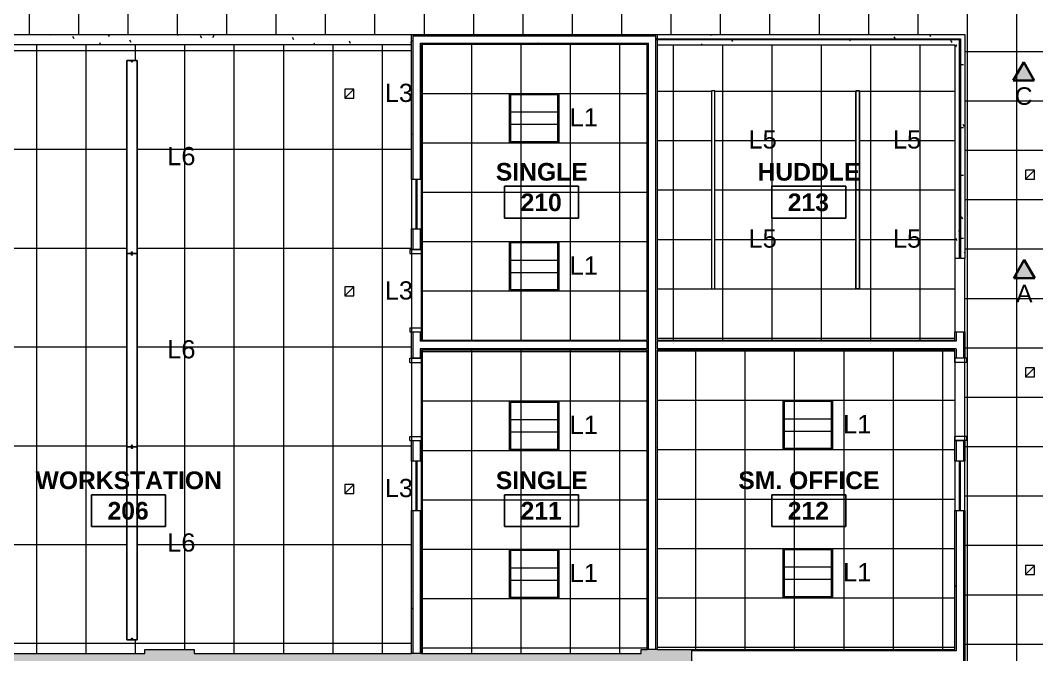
# Model space of a CAD drawing. Header units: inches. Extents: x -24 to 3083, y 122 to 13691.
# Drawn here: x 2046.6 to 2540.6, y 12999.6 to 13307.8 of the extents above; entities that cross this region are included whole.
import ezdxf

# ---------------------------------------------------------------- set-up
doc = ezdxf.new("R2010")
doc.units = ezdxf.units.IN
doc.header["$MEASUREMENT"] = 0
for name, color, linetype, lineweight in [('X2$0$A-ANNO-NOTE', 131, 'Continuous', 9), ('X2$0$A-AREA-IDEN', 2, 'Continuous', 9), ('X2$0$A-CLNG', 13, 'Continuous', 13), ('X2$0$A-CLNG-PATT', 13, 'Continuous', 13), ('X2$0$A-DETL-GENF', 92, 'Continuous', 9), ('X2$0$A-DOOR', 31, 'Continuous', 13), ('X2$0$A-DOOR-FRAM', 31, 'Continuous', 20), ('X2$0$A-GLAZ', 151, 'Continuous', 13), ('X2$0$A-WALL', 113, 'Continuous', 13), ('X2$0$A-WALL-PATT', 111, 'Continuous', 13), ('X2$0$E-LITE-EQPM', 33, 'Continuous', 9), ('X2$0$E-LITE-EQPM-IDEN', 33, 'Continuous', 9), ('X2$0$I-WALL', 2, 'Continuous', 9)]:
    doc.layers.add(name, color=color, linetype=linetype, lineweight=lineweight)
doc.styles.add('X2$0$Arial_3', font='arial.ttf', dxfattribs={"height": 8.851796})
doc.styles.add('X2$0$Swis721 Lt BT', font='swissl.ttf', dxfattribs={"height": 8.514638})
doc.styles.add('X2$0$Swis721 Lt BT_B', font='', dxfattribs={"height": 8.583975})
doc.styles.get('X2$0$Swis721 Lt BT_B').set_extended_font_data('Swis721 Lt BT', bold=True)
pattern_1 = [(0, (0, 0), (30.72, 7.68), [1.267, -21.773, 1.267, -21.773, -122.88]), (0, (0, 0), (30.72, 7.68), [-46.08, 1.267, -44.813, 1.267, -21.773, -53.76]), (0, (0, 0), (30.72, 7.68), [-115.2, 1.267, -14.093, 1.267, -37.133]), (120, (11.52, 3.84), (-22.0110751, 22.7643004), [1.267, -21.773, 1.267, -21.773, -122.88]), (120, (11.52, 3.84), (-22.0110751, 22.7643004), [-46.08, 1.267, -44.813, 1.267, -21.773, -53.76]), (120, (11.52, 3.84), (-22.0110751, 22.7643004), [-115.2, 1.267, -14.093, 1.267, -37.133]), (240, (15.36, 19.2), (-8.7089249, -30.4443004), [1.267, -21.773, 1.267, -21.773, -122.88]), (240, (15.36, 19.2), (-8.7089249, -30.4443004), [-46.08, 1.267, -44.813, 1.267, -21.773, -53.76]), (240, (15.36, 19.2), (-8.7089249, -30.4443004), [-115.2, 1.267, -14.093, 1.267, -37.133])]

# ---------------------------------------------------------------- blocks, each defined once
blk = doc.blocks.new('X2$0$Single Flush - OTJ_SOLIDFLUSH_ALUM-4900816-FIRST FLOOR')
at = {"layer": 'X2$0$A-DOOR-FRAM'}
for p, q in [((-20, -3.3125), (-20, 2.4375)), ((-20, 2.4375), (-18, 2.4375)), ((-18, -3.3125), (-18, 2.4375)), ((18.000004, -3.3125), (18.000004, 2.4375)), ((18.000004, 2.4375), (20.000004, 2.4375)), ((20.000004, -3.3125), (20.000004, 2.4375)), ((-20, -3.3125), (-18, -3.3125)), ((18.000004, -3.3125), (20.000004, -3.3125))]:
    blk.add_line(p, q, dxfattribs=at)
blk = doc.blocks.new('X2$0$Single Flush - OTJ_SOLIDFLUSH_ALUM-4900275-FIRST FLOOR')
at = {"layer": 'X2$0$A-DOOR-FRAM'}
for p, q in [((-20, 3.3125), (-20, -2.4375)), ((-20, 3.3125), (-18, 3.3125)), ((-18, 3.3125), (-18, -2.4375)), ((18.000004, 3.3125), (18.000004, -2.4375)), ((18.000004, 3.3125), (20.000004, 3.3125)), ((20.000004, 3.3125), (20.000004, -2.4375)), ((-20, -2.4375), (-18, -2.4375)), ((18.000004, -2.4375), (20.000004, -2.4375))]:
    blk.add_line(p, q, dxfattribs=at)
blk = doc.blocks.new('X2$0$Frameless opening with glazing - 24_ x 96_-4900874-FIRST FLOOR')
at = {"layer": 'X2$0$A-GLAZ', "lineweight": 30}
blk.add_line((-13.5, 0.0625), (10.5, 0.0625), dxfattribs=at)
blk = doc.blocks.new('X2$0$Lighting-Recessed-Axis-Sculpt - SCR-B4-300-80-35-F-4-4930933-FIRST FLOOR')
at = {"layer": 'X2$0$A-DETL-GENF'}
for p, q in [((-24.085, -0.875), (-24.085, 0.875)), ((-24.085, 0.875), (24.085, 0.875)), ((24.085, 0.875), (-24.085, 0.875)), ((-24.085, 0.875), (-24.085, -0.875)), ((24.085, 0.875), (24.085, -0.875)), ((24.085, -0.875), (24.085, 0.875)), ((24.085, -0.875), (-24.085, -0.875)), ((-24.085, -0.875), (24.085, -0.875))]:
    blk.add_line(p, q, dxfattribs=at)
blk = doc.blocks.new('X2$0$L-Ceiling Light - Linear Box - 2_x2_-4960925-FIRST FLOOR')
at = {"layer": 'X2$0$E-LITE-EQPM'}
for p, q in [((-12, -12), (-12, 12)), ((-12, 12), (12, 12)), ((-12, -12), (-12, 12)), ((-12, 12), (12, 12)), ((-11.5, -11.5), (-11.5, 11.5)), ((-11.5, 11.5), (11.5, 11.5)), ((11.5, 11.5), (-11.5, 11.5)), ((-11.5, 11.5), (-11.5, -11.5)), ((11.5, 11.5), (11.5, -11.5)), ((11.5, -11.5), (11.5, 11.5)), ((12, 12), (12, -12)), ((12, 12), (12, -12)), ((-12, 3), (12, 3)), ((-12, -3), (12, -3)), ((12, -12), (-12, -12)), ((12, -12), (-12, -12)), ((11.5, -11.5), (-11.5, -11.5)), ((-11.5, -11.5), (11.5, -11.5))]:
    blk.add_line(p, q, dxfattribs=at)
blk = doc.blocks.new('X2$0$Lighting-Pendant-Axis-Beam6-Flush-Direct-Acrylic - Lighting-Pendant-Axis-Beam6-Flush-Direct-Acrylic  8_ LENGTH-5206772-FIRST FLOOR')
at = {"layer": 'X2$0$A-DETL-GENF'}
for p, q in [((46.9375, 2.515625), (-46.9375, 2.515625)), ((-46.9375, 2.515625), (-46.9375, -2.515625)), ((-46.9375, 2.515625), (46.9375, 2.515625)), ((-46.9375, -2.515625), (-46.9375, 2.515625)), ((46.9375, -2.515625), (46.9375, 2.515625)), ((46.9375, 2.515625), (46.9375, -2.515625)), ((-46.9375, -2.515625), (46.9375, -2.515625)), ((46.9375, -2.515625), (-46.9375, -2.515625))]:
    blk.add_line(p, q, dxfattribs=at)
for centre in [(-46.3125, 0), (46.3125, 0)]:
    blk.add_circle(centre, 0.25, dxfattribs=at)
blk = doc.blocks.new('X2$0$L-Recessed Square Downlight - 4_-4552743-FIRST FLOOR')
at = {"layer": 'X2$0$E-LITE-EQPM'}
for p, q in [((-2.1875, -2.1875), (-2.1875, 2.1875)), ((-2.1875, 2.1875), (2.1875, 2.1875)), ((-2.1875, 2.1875), (2.1875, -2.1875)), ((2.1875, 2.1875), (2.1875, -2.1875)), ((2.1875, -2.1875), (-2.1875, -2.1875))]:
    blk.add_line(p, q, dxfattribs=at)
blk = doc.blocks.new('X2$0$L-Recessed Square Downlight - 4_  black trim-5264487-FIRST FLOOR')
at = {"layer": 'X2$0$E-LITE-EQPM'}
for p, q in [((-2.1875, -2.1875), (-2.1875, 2.1875)), ((-2.1875, 2.1875), (2.1875, 2.1875)), ((-2.1875, 2.1875), (2.1875, -2.1875)), ((2.1875, 2.1875), (2.1875, -2.1875)), ((2.1875, -2.1875), (-2.1875, -2.1875))]:
    blk.add_line(p, q, dxfattribs=at)
blk = doc.blocks.new('X2$0$Room Tag - Room Name and Number-3379422-FIRST FLOOR')
at = {"layer": 'X2$0$A-AREA-IDEN'}
for p, q in [((-0.1881, -0.1636), (-0.1881, -0.0018)), ((-0.1881, -0.0018), (0.1869, -0.0018)), ((0.1869, -0.0018), (-0.1881, -0.0018)), ((-0.1881, -0.0018), (-0.1881, -0.1636)), ((0.1869, -0.0018), (0.1869, -0.1636)), ((0.1869, -0.1636), (0.1869, -0.0018)), ((0.1869, -0.1636), (-0.1881, -0.1636)), ((-0.1881, -0.1636), (0.1869, -0.1636))]:
    blk.add_line(p, q, dxfattribs=at)
blk = doc.blocks.new('X2')
at = {"layer": 'X2$0$A-ANNO-NOTE'}
for points in [[(27470.75, 13278.54), (27475.9, 13287.48), (27481.07, 13278.56)], [(27471.06, 13182.59), (27476.21, 13191.53), (27481.37, 13182.6)]]:
    blk.add_hatch(color=256, dxfattribs=at).paths.add_polyline_path(points, flags=0)
at = {"layer": 'X2$0$A-CLNG-PATT'}
h = blk.add_hatch(dxfattribs=at)
h.set_pattern_fill('FP2_76', color=256, style=0, pattern_type=2)
h.set_pattern_definition([(90, (27154.966, 12956.726), (24, -1e-15), []), (0, (27154.966, 12956.726), (0, -24), [])])
h.paths.add_polyline_path([(27306.16, 12548.67), (27384.86, 12548.67), (27384.86, 12580.98), (27510.37, 12580.98), (27510.37, 13324.8), (27510.24, 13324.8), (27510.24, 13356.11), (26778.81, 13356.11), (26778.81, 13300.99), (27447.32, 13300.99), (27447.32, 12641.36), (26764.63, 12641.36), (26773.57, 12580.98), (27300.86, 12580.98), (27300.86, 12548.67)], flags=0)
h = blk.add_hatch(dxfattribs=at)
h.set_pattern_fill('FP2_1', color=256, style=0, pattern_type=2)
h.set_pattern_definition(pattern_1)
h.paths.add_polyline_path([(26898.81, 13296.11), (27178.34, 13296.11), (27178.34, 13300.99), (26898.81, 13300.99), (26898.81, 13300.36)], flags=0)
h = blk.add_hatch(dxfattribs=at)
h.set_pattern_fill('FP2_1', color=256, style=0, pattern_type=2)
h.set_pattern_definition(pattern_1)
h.paths.add_polyline_path([(27447.31, 13192.05), (27447.32, 13192.05), (27447.32, 13300.99), (27297.71, 13300.99), (27297.71, 13298.8), (27445.13, 13298.8), (27445.13, 13192.05)], flags=0)
h.paths.add_polyline_path([(27442.44, 13192.05), (27444.63, 13192.05), (27444.63, 13298.3), (27297.71, 13298.3), (27297.71, 13295.86), (27442.44, 13295.86), (27442.44, 13192.48)], flags=0)
h = blk.add_hatch(dxfattribs=at)
h.set_pattern_fill('FP2_47', color=256, style=0, pattern_type=2)
h.set_pattern_definition([(270, (27014.572, 13149.127), (-24, -1e-15), []), (180, (27014.57, 13149.127), (6e-15, 48), [])])
h.paths.add_polyline_path([(26900.43, 13000.11), (27048.68, 13000.11), (27048.68, 13002.11), (27072.72, 13002.11), (27072.72, 13000.11), (27178.34, 13000.14), (27178.34, 13296.11), (26898.81, 13296.11), (26898.81, 13002.11), (26900.43, 13002.11), (26900.43, 13000.13)], flags=0)
h.paths.add_polyline_path([(27039.9, 13006.77), (27039.9, 13288.39), (27044.94, 13288.39), (27044.94, 13006.77)], flags=0)
h = blk.add_hatch(dxfattribs=at)
h.set_pattern_fill('FP2_22', color=256, style=0, pattern_type=2)
h.set_pattern_definition([(90, (27250.025, 13224.297), (24, -1e-15), []), (0, (27250.025, 13224.297), (0, -24), [])])
h.paths.add_polyline_path([(27206.38, 13152.48), (27292.84, 13152.48), (27292.84, 13296.11), (27183.21, 13296.11), (27183.21, 13152.48)], flags=0)
h = blk.add_hatch(dxfattribs=at)
h.set_pattern_fill('FP2_25', color=256, style=0, pattern_type=2)
h.set_pattern_definition([(0, (27372.04, 13225.39), (0, -24), []), (270, (27372.04, 13225.39), (-24, -1e-15), [])])
h.paths.add_polyline_path([(27324.09, 13152.48), (27442.44, 13152.48), (27442.44, 13295.86), (27297.71, 13295.86), (27297.73, 13152.48)], flags=0)
h.paths.add_polyline_path([(27394.29, 13177.3), (27394.29, 13273.64), (27396.04, 13273.64), (27396.04, 13177.3)], flags=0)
h.paths.add_polyline_path([(27324.09, 13177.3), (27324.09, 13273.64), (27325.84, 13273.64), (27325.84, 13177.3)], flags=0)
h = blk.add_hatch(dxfattribs=at)
h.set_pattern_fill('FP2_23', color=256, style=0, pattern_type=2)
h.set_pattern_definition([(270, (27250.025, 13074.873), (-24, -1e-15), []), (180, (27250.025, 13074.873), (3e-15, 24), [])])
h.paths.add_polyline_path([(27289.95, 13000.11), (27289.99, 13000.11), (27289.99, 13002.11), (27292.84, 13002.11), (27292.84, 13147.61), (27183.21, 13147.61), (27183.21, 13000.11), (27276.22, 13000.11)], flags=0)
h = blk.add_hatch(dxfattribs=at)
h.set_pattern_fill('FP2_24', color=256, style=0, pattern_type=2)
h.set_pattern_definition([(0, (27358.947, 13075.216), (0, -24), []), (270, (27358.947, 13075.216), (-24, -1e-15), [])])
h.paths.add_polyline_path([(27380.2, 13002.11), (27442.44, 13002.11), (27442.44, 13147.61), (27297.71, 13147.61), (27297.71, 13002.11), (27314.47, 13002.11)], flags=0)
at = {"layer": 'X2$0$A-WALL-PATT', "lineweight": 9}
h = blk.add_hatch(dxfattribs=at)
h.set_pattern_fill('FP2_1', color=256, style=0, pattern_type=2)
h.set_pattern_definition(pattern_1)
h.paths.add_polyline_path([(27206.38, 13300.36), (27297.71, 13300.38), (27297.71, 13300.99), (27178.34, 13300.99), (27178.34, 13300.36), (27183.21, 13300.36)], flags=0)
h = blk.add_hatch(dxfattribs=at)
h.set_pattern_fill('FP2_1', color=256, style=0, pattern_type=2)
h.set_pattern_definition(pattern_1)
h.paths.add_polyline_path([(27178.34, 13000.11), (27178.96, 13000.13), (27178.96, 13069.61), (27178.34, 13069.61), (27178.34, 13000.14)], flags=0)
h.paths.add_polyline_path([(27178.96, 13093.61), (27178.96, 13103.61), (27178.34, 13103.61), (27178.34, 13093.61)], flags=0)
h.paths.add_polyline_path([(27178.34, 13143.61), (27178.96, 13143.61), (27178.96, 13156.48), (27178.34, 13156.48), (27178.34, 13147.61)], flags=0)
h.paths.add_polyline_path([(27178.34, 13196.48), (27178.96, 13196.48), (27178.96, 13206.48), (27178.34, 13206.48)], flags=0)
h.paths.add_polyline_path([(27178.34, 13230.48), (27178.96, 13230.48), (27178.96, 13300.36), (27178.34, 13300.36), (27178.34, 13266.38)], flags=0)
h = blk.add_hatch(dxfattribs=at)
h.set_pattern_fill('FP2_1', color=256, style=0, pattern_type=2)
h.set_pattern_definition(pattern_1)
h.paths.add_polyline_path([(27297.09, 13002.11), (27297.71, 13002.11), (27297.71, 13298.3), (27297.09, 13298.3), (27297.09, 13030.43)], flags=0)
h.paths.add_polyline_path([(27297.71, 13298.8), (27297.71, 13300.36), (27297.09, 13300.36), (27297.09, 13298.8)], flags=0)
h = blk.add_hatch(dxfattribs=at)
h.set_pattern_fill('FP2_1', color=256, style=0, pattern_type=2)
h.set_pattern_definition(pattern_1)
h.paths.add_polyline_path([(27293.46, 13296.11), (27293.46, 13296.74), (27182.59, 13296.74), (27182.59, 13296.11), (27293.29, 13296.11)], flags=0)
h = blk.add_hatch(dxfattribs=at)
h.set_pattern_fill('FP2_1', color=256, style=0, pattern_type=2)
h.set_pattern_definition(pattern_1)
h.paths.add_polyline_path([(27182.59, 13000.11), (27183.21, 13000.11), (27183.21, 13069.61), (27182.59, 13069.61), (27182.59, 13000.14)], flags=0)
h.paths.add_polyline_path([(27182.59, 13093.61), (27183.21, 13093.61), (27183.21, 13103.61), (27182.59, 13103.61)], flags=0)
h.paths.add_polyline_path([(27182.59, 13143.61), (27183.21, 13143.61), (27183.21, 13148.23), (27182.59, 13148.23), (27182.59, 13147.61)], flags=0)
h.paths.add_polyline_path([(27182.59, 13151.86), (27183.21, 13151.86), (27183.21, 13156.48), (27182.59, 13156.48), (27182.59, 13151.88)], flags=0)
h.paths.add_polyline_path([(27182.59, 13196.48), (27183.21, 13196.48), (27183.21, 13206.48), (27182.59, 13206.48)], flags=0)
h.paths.add_polyline_path([(27183.21, 13230.48), (27183.21, 13296.11), (27182.59, 13296.11), (27182.59, 13230.48)], flags=0)
h = blk.add_hatch(dxfattribs=at)
h.set_pattern_fill('FP2_1', color=256, style=0, pattern_type=2)
h.set_pattern_definition(pattern_1)
h.paths.add_polyline_path([(27292.84, 13002.11), (27293.46, 13002.11), (27293.46, 13296.11), (27292.84, 13296.11), (27292.84, 13004.4)], flags=0)
h = blk.add_hatch(dxfattribs=at)
h.set_pattern_fill('FP2_1', color=256, style=0, pattern_type=2)
h.set_pattern_definition(pattern_1)
h.paths.add_polyline_path([(27442.44, 12799.26), (27443.07, 12799.26), (27443.07, 12819.74), (27442.44, 12819.74)], flags=0)
h.paths.add_polyline_path([(27442.44, 12843.74), (27443.07, 12843.74), (27443.07, 12853.74), (27442.44, 12853.74), (27442.44, 12853.47)], flags=0)
h.paths.add_polyline_path([(27442.44, 12893.74), (27443.07, 12893.74), (27443.07, 12901.01), (27442.44, 12901.01), (27442.44, 12900.39)], flags=0)
h.paths.add_polyline_path([(27442.44, 12904.64), (27443.07, 12904.64), (27443.07, 12906.62), (27442.44, 12906.62), (27442.44, 12905.26)], flags=0)
h.paths.add_polyline_path([(27443.07, 12946.62), (27443.07, 12997.86), (27442.44, 12997.86), (27442.44, 12946.62)], flags=0)
h.paths.add_polyline_path([(27443.07, 13001.49), (27443.07, 13069.61), (27442.44, 13069.61), (27442.44, 13001.49), (27442.81, 13001.49)], flags=0)
h.paths.add_polyline_path([(27443.07, 13093.61), (27443.07, 13103.61), (27442.44, 13103.61), (27442.44, 13093.61)], flags=0)
h.paths.add_polyline_path([(27442.44, 13143.61), (27443.07, 13143.61), (27443.07, 13148.23), (27442.44, 13148.23), (27442.44, 13146.81)], flags=0)
h.paths.add_polyline_path([(27443.07, 13151.86), (27443.07, 13156.48), (27442.44, 13156.48), (27442.44, 13151.86)], flags=0)
h = blk.add_hatch(dxfattribs=at)
h.set_pattern_fill('FP2_1', color=256, style=0, pattern_type=2)
h.set_pattern_definition(pattern_1)
h.paths.add_polyline_path([(27446.69, 12799.26), (27447.32, 12799.26), (27447.32, 12819.74), (27446.69, 12819.74)], flags=0)
h.paths.add_polyline_path([(27447.32, 12843.74), (27447.32, 12853.74), (27446.69, 12853.74), (27446.69, 12843.74)], flags=0)
h.paths.add_polyline_path([(27446.69, 12893.74), (27447.32, 12893.74), (27447.32, 12906.62), (27446.69, 12906.62), (27446.69, 12900.39)], flags=0)
h.paths.add_polyline_path([(27447.32, 12946.62), (27447.32, 13069.61), (27446.69, 13069.61), (27446.69, 12946.62)], flags=0)
h.paths.add_polyline_path([(27447.32, 13093.61), (27447.32, 13103.61), (27446.69, 13103.61), (27446.69, 13093.61)], flags=0)
h.paths.add_polyline_path([(27447.32, 13143.61), (27447.32, 13156.48), (27446.69, 13156.48), (27446.69, 13143.61)], flags=0)
h = blk.add_hatch(dxfattribs=at)
h.set_pattern_fill('FP2_1', color=256, style=0, pattern_type=2)
h.set_pattern_definition(pattern_1)
h.paths.add_polyline_path([(27324.09, 13151.86), (27442.44, 13151.86), (27442.44, 13152.48), (27297.71, 13152.48), (27297.73, 13151.86)], flags=0)
h.paths.add_polyline_path([(27206.38, 13151.86), (27292.84, 13151.86), (27292.84, 13152.48), (27183.21, 13152.48), (27183.21, 13151.86)], flags=0)
h = blk.add_hatch(dxfattribs=at)
h.set_pattern_fill('FP2_1', color=256, style=0, pattern_type=2)
h.set_pattern_definition(pattern_1)
h.paths.add_polyline_path([(27297.71, 13147.61), (27297.73, 13147.61), (27442.44, 13147.61), (27442.44, 13148.23), (27297.71, 13148.23)], flags=0)
h.paths.add_polyline_path([(27292.84, 13147.61), (27292.84, 13147.61), (27292.84, 13148.23), (27183.21, 13148.23), (27183.21, 13147.61), (27289.99, 13147.61)], flags=0)
for points in [[(26900.43, 12996.11), (27048.68, 12996.11), (27048.68, 13000.11), (26900.43, 13000.11)], [(27056.92, 12996.11), (27072.72, 12996.11), (27072.72, 13002.11), (27048.68, 13002.11), (27048.68, 12996.11), (27049.92, 12996.11)], [(27073.92, 12996.11), (27289.99, 12996.11), (27289.99, 13000.11), (27072.72, 13000.11), (27072.72, 12996.11)], [(27306.3, 12996.11), (27310.47, 12996.11), (27310.47, 13002.11), (27289.99, 13002.11), (27289.99, 12996.11), (27297.71, 12996.11)], [(27310.47, 12981.26), (27314.47, 12981.26), (27314.47, 13002.11), (27310.47, 13002.11), (27310.47, 12996.11)]]:
    blk.add_hatch(color=7, dxfattribs=at).paths.add_polyline_path(points, flags=0)
h = blk.add_hatch(dxfattribs=at)
h.set_pattern_fill('FP2_1', color=256, style=0, pattern_type=2)
h.set_pattern_definition(pattern_1)
h.paths.add_polyline_path([(27314.47, 13001.49), (27442.44, 13001.49), (27442.44, 13002.11), (27314.47, 13002.11)], flags=0)
at = {"layer": 'X2$0$A-ANNO-NOTE'}
for p, q in [((27475.9, 13287.48), (27470.75, 13278.54)), ((27481.07, 13278.56), (27475.9, 13287.48)), ((27470.75, 13278.54), (27481.07, 13278.56)), ((27476.21, 13191.53), (27471.06, 13182.59)), ((27481.37, 13182.6), (27476.21, 13191.53)), ((27471.06, 13182.59), (27481.37, 13182.6))]:
    blk.add_line(p, q, dxfattribs=at)
at = {"layer": 'X2$0$A-ANNO-NOTE', "lineweight": 30}
for p, q in [((27475.9, 13287.48), (27470.75, 13278.54)), ((27475.9, 13287.48), (27481.07, 13278.56)), ((27481.07, 13278.56), (27470.75, 13278.54)), ((27476.21, 13191.53), (27471.06, 13182.59)), ((27476.21, 13191.53), (27481.37, 13182.6)), ((27481.37, 13182.6), (27471.06, 13182.59))]:
    blk.add_line(p, q, dxfattribs=at)
at = {"layer": 'X2$0$A-CLNG'}
for p, q in [((26898.81, 13300.99), (27178.34, 13300.99)), ((27297.71, 13300.99), (27447.32, 13300.99)), ((27447.32, 13300.99), (27447.32, 13192.05)), ((26898.81, 13296.11), (27178.34, 13296.11)), ((27297.71, 13295.86), (27442.44, 13295.86)), ((27442.44, 13295.86), (27442.44, 13192.05)), ((27325.84, 13273.64), (27324.09, 13273.64)), ((27324.09, 13273.64), (27324.09, 13177.3)), ((27325.84, 13177.3), (27325.84, 13273.64)), ((27396.04, 13273.64), (27394.29, 13273.64)), ((27394.29, 13273.64), (27394.29, 13177.3)), ((27396.04, 13177.3), (27396.04, 13273.64)), ((27324.09, 13177.3), (27325.84, 13177.3)), ((27394.29, 13177.3), (27396.04, 13177.3))]:
    blk.add_line(p, q, dxfattribs=at)
at = {"layer": 'X2$0$A-WALL'}
for p, q in [((27178.96, 13300.36), (27297.09, 13300.36)), ((27178.96, 13300.36), (27178.96, 13230.48)), ((27297.09, 13002.11), (27297.09, 13300.36)), ((27182.59, 13296.74), (27293.46, 13296.74)), ((27182.59, 13296.74), (27182.59, 13230.48)), ((27293.46, 13002.11), (27293.46, 13296.74)), ((27297.71, 13298.8), (27297.09, 13298.8)), ((27297.71, 13298.3), (27297.09, 13298.3)), ((27178.96, 13206.48), (27178.96, 13196.48)), ((27182.59, 13206.48), (27182.59, 13196.48)), ((27178.96, 13156.48), (27178.96, 13143.61)), ((27182.59, 13156.48), (27182.59, 13151.86)), ((27443.07, 13156.48), (27443.07, 13151.86)), ((27446.69, 13156.48), (27446.69, 13143.61)), ((27292.84, 13151.86), (27182.59, 13151.86)), ((27292.84, 13148.23), (27292.84, 13151.86)), ((27297.71, 13151.86), (27297.71, 13148.23)), ((27443.07, 13151.86), (27297.71, 13151.86)), ((27182.59, 13148.23), (27182.59, 13143.61)), ((27292.84, 13148.23), (27182.59, 13148.23)), ((27443.07, 13148.23), (27297.71, 13148.23)), ((27443.07, 13148.23), (27443.07, 13143.61)), ((27178.96, 13103.61), (27178.96, 13093.61)), ((27182.59, 13103.61), (27182.59, 13093.61)), ((27443.07, 13103.61), (27443.07, 13093.61)), ((27446.69, 13103.61), (27446.69, 13093.61)), ((27178.96, 13069.61), (27178.96, 13000.11)), ((27182.59, 13069.61), (27182.59, 13000.11)), ((27443.07, 13069.61), (27443.07, 13001.49)), ((27446.69, 13069.61), (27446.69, 12946.62)), ((27183.21, 13000.11), (27178.34, 13000.11)), ((27297.71, 13002.11), (27292.84, 13002.11)), ((27443.07, 13001.49), (27314.47, 13001.49))]:
    blk.add_line(p, q, dxfattribs=at)
at = {"layer": 'X2$0$A-WALL', "color": 8, "lineweight": 20}
for p, q in [((26900.43, 13000.11), (27048.68, 13000.11)), ((27048.68, 13000.11), (27048.68, 13002.11)), ((27048.68, 13002.11), (27072.72, 13002.11)), ((27072.72, 13002.11), (27072.72, 13000.11)), ((27072.72, 13000.11), (27178.34, 13000.11)), ((27183.21, 13000.11), (27289.99, 13000.11)), ((27289.99, 13002.11), (27292.84, 13002.11)), ((27289.99, 13000.11), (27289.99, 13002.11)), ((27297.71, 13002.11), (27314.47, 13002.11)), ((27314.47, 13002.11), (27314.47, 12977.26))]:
    blk.add_line(p, q, dxfattribs=at)
at = {"layer": 'X2$0$I-WALL', "lineweight": 13}
for p, q in [((27178.34, 13300.99), (27297.71, 13300.99)), ((27178.34, 13230.48), (27178.34, 13300.99)), ((27297.71, 13300.99), (27297.71, 13298.8)), ((27292.84, 13296.11), (27183.21, 13296.11)), ((27183.21, 13296.11), (27183.21, 13230.48)), ((27292.84, 13152.48), (27292.84, 13296.11)), ((27297.71, 13298.8), (27445.13, 13298.8)), ((27297.71, 13298.3), (27297.71, 13152.48)), ((27444.63, 13298.3), (27297.71, 13298.3)), ((27444.63, 13192.48), (27444.63, 13298.3)), ((27445.13, 13298.8), (27445.13, 13192.48)), ((27183.21, 13230.48), (27178.34, 13230.48)), ((27178.34, 13196.48), (27178.34, 13206.48)), ((27178.34, 13206.48), (27183.21, 13206.48)), ((27183.21, 13206.48), (27183.21, 13196.48)), ((27183.21, 13196.48), (27178.34, 13196.48)), ((27445.13, 13192.48), (27444.63, 13192.48)), ((27178.34, 13143.61), (27178.34, 13156.48)), ((27178.34, 13156.48), (27183.21, 13156.48)), ((27183.21, 13156.48), (27183.21, 13152.48)), ((27442.44, 13152.48), (27442.44, 13156.48)), ((27442.44, 13156.48), (27447.32, 13156.48)), ((27447.32, 13156.48), (27447.32, 13143.61)), ((27183.21, 13152.48), (27292.84, 13152.48)), ((27297.71, 13152.48), (27442.44, 13152.48)), ((27183.21, 13147.61), (27183.21, 13143.61)), ((27292.84, 13147.61), (27183.21, 13147.61)), ((27292.84, 13002.11), (27292.84, 13147.61)), ((27297.71, 13147.61), (27297.71, 13002.11)), ((27442.44, 13147.61), (27297.71, 13147.61)), ((27442.44, 13143.61), (27442.44, 13147.61)), ((27183.21, 13143.61), (27178.34, 13143.61)), ((27447.32, 13143.61), (27442.44, 13143.61)), ((27178.34, 13093.61), (27178.34, 13103.61)), ((27178.34, 13103.61), (27183.21, 13103.61)), ((27183.21, 13103.61), (27183.21, 13093.61)), ((27442.44, 13093.61), (27442.44, 13103.61)), ((27442.44, 13103.61), (27447.32, 13103.61)), ((27447.32, 13103.61), (27447.32, 13093.61)), ((27183.21, 13093.61), (27178.34, 13093.61)), ((27447.32, 13093.61), (27442.44, 13093.61)), ((27178.34, 13000.11), (27178.34, 13069.61)), ((27178.34, 13069.61), (27183.21, 13069.61)), ((27183.21, 13069.61), (27183.21, 13000.11)), ((27442.44, 13002.11), (27442.44, 13069.61)), ((27442.44, 13069.61), (27447.32, 13069.61)), ((27447.32, 13069.61), (27447.32, 12946.62)), ((27314.47, 13002.11), (27442.44, 13002.11))]:
    blk.add_line(p, q, dxfattribs=at)
at = {"layer": 'X2$0$I-WALL'}
for p, q in [((27178.34, 13230.48), (27178.34, 13206.48)), ((27183.21, 13206.48), (27183.21, 13230.48)), ((27178.34, 13196.48), (27178.34, 13156.48)), ((27183.21, 13156.48), (27183.21, 13196.48)), ((27442.44, 13192.05), (27442.44, 13156.48)), ((27444.63, 13192.05), (27442.44, 13192.05)), ((27444.63, 13192.48), (27444.63, 13192.05)), ((27445.13, 13192.05), (27445.13, 13192.48)), ((27447.32, 13192.05), (27445.13, 13192.05)), ((27447.32, 13156.48), (27447.32, 13192.05)), ((27178.34, 13143.61), (27178.34, 13103.61)), ((27183.21, 13103.61), (27183.21, 13143.61)), ((27442.44, 13143.61), (27442.44, 13103.61)), ((27447.32, 13103.61), (27447.32, 13143.61)), ((27178.34, 13093.61), (27178.34, 13069.61)), ((27183.21, 13069.61), (27183.21, 13093.61)), ((27442.44, 13093.61), (27442.44, 13069.61)), ((27447.32, 13069.61), (27447.32, 13093.61))]:
    blk.add_line(p, q, dxfattribs=at)
at = {"layer": 'X2$0$A-AREA-IDEN', "xscale": 95.99999999999994, "yscale": 95.99999999999994, "zscale": 95.99999999999994}
for p in [(27241.63, 13227.39), (27371.49, 13227.39), (27040.86, 13077.51), (27241.63, 13077.51), (27371.49, 13077.51)]:
    blk.add_blockref('X2$0$Room Tag - Room Name and Number-3379422-FIRST FLOOR', p, dxfattribs=at)
at = {"layer": 'X2$0$A-DOOR'}
for name, p, rotation in [('X2$0$Single Flush - OTJ_SOLIDFLUSH_ALUM-4900816-FIRST FLOOR', (27180.77, 13176.48), 269.9999999999999), ('X2$0$Single Flush - OTJ_SOLIDFLUSH_ALUM-4900275-FIRST FLOOR', (27180.77, 13123.61), 89.99999999999993), ('X2$0$Single Flush - OTJ_SOLIDFLUSH_ALUM-4900816-FIRST FLOOR', (27444.88, 13123.61), 89.99999999999993)]:
    blk.add_blockref(name, p, dxfattribs=dict(at, rotation=rotation))
at = {"layer": 'X2$0$A-GLAZ'}
for p, rotation in [((27180.77, 13216.98), 269.9999999999999), ((27180.77, 13080.11), 269.9999999999999), ((27444.88, 13083.11), 89.99999999999993)]:
    blk.add_blockref('X2$0$Frameless opening with glazing - 24_ x 96_-4900874-FIRST FLOOR', p, dxfattribs=dict(at, rotation=rotation))
at = {"layer": 'X2$0$E-LITE-EQPM', "rotation": 269.9999999999766}
for p in [(27042.42, 13241.45), (27042.42, 13147.58), (27042.42, 13053.7)]:
    blk.add_blockref('X2$0$Lighting-Pendant-Axis-Beam6-Flush-Direct-Acrylic - Lighting-Pendant-Axis-Beam6-Flush-Direct-Acrylic  8_ LENGTH-5206772-FIRST FLOOR', p, dxfattribs=at)
at = {"layer": 'X2$0$E-LITE-EQPM', "extrusion": (0, 0, -1)}
for name, p, rotation in [('X2$0$L-Recessed Square Downlight - 4_-4552743-FIRST FLOOR', (-27148.17, 13272.17), 180), ('X2$0$Lighting-Recessed-Axis-Sculpt - SCR-B4-300-80-35-F-4-4930933-FIRST FLOOR', (-27395.17, 13249.55), 270), ('X2$0$L-Recessed Square Downlight - 4_  black trim-5264487-FIRST FLOOR', (-27478.97, 13232.79), 180), ('X2$0$Lighting-Recessed-Axis-Sculpt - SCR-B4-300-80-35-F-4-4930933-FIRST FLOOR', (-27395.17, 13201.38), 270), ('X2$0$L-Recessed Square Downlight - 4_-4552743-FIRST FLOOR', (-27148.17, 13176.17), 180), ('X2$0$L-Recessed Square Downlight - 4_  black trim-5264487-FIRST FLOOR', (-27478.97, 13136.79), 180), ('X2$0$L-Recessed Square Downlight - 4_-4552743-FIRST FLOOR', (-27148.17, 13080.17), 180), ('X2$0$L-Recessed Square Downlight - 4_  black trim-5264487-FIRST FLOOR', (-27478.97, 13040.79), 180)]:
    blk.add_blockref(name, p, dxfattribs=dict(at, rotation=rotation))
at = {"layer": 'X2$0$E-LITE-EQPM'}
for p in [(27238.02, 13260.3), (27238.02, 13188.3), (27238.02, 13110.87), (27370.95, 13111.22), (27238.02, 13038.87), (27370.95, 13039.22)]:
    blk.add_blockref('X2$0$L-Ceiling Light - Linear Box - 2_x2_-4960925-FIRST FLOOR', p, dxfattribs=at)
at = {"layer": 'X2$0$A-ANNO-NOTE', "char_height": 8.51, "attachment_point": 2, "rotation": 0.074, "line_spacing_factor": 1.00667, "style": 'X2$0$Swis721 Lt BT'}
for s, insert, width in [('C', (27475.92, 13275.3), 9.936), ('A', (27476.22, 13179.35), 8.748)]:
    blk.add_mtext(s, dxfattribs=dict(at, insert=insert, width=width))
at = {"layer": 'X2$0$A-AREA-IDEN', "char_height": 8.584, "attachment_point": 2, "line_spacing_factor": 0.998538, "style": 'X2$0$Swis721 Lt BT_B'}
for s, insert, width in [('SINGLE', (27241.64, 13238.53), 49.464), ('HUDDLE', (27371.51, 13238.53), 56.592), ('210', (27241.36, 13223.7), 23.004), ('213', (27371.22, 13223.7), 23.004), ('WORKSTATION', (27040.87, 13088.64), 99.144), ('SINGLE', (27241.64, 13088.64), 49.464), ('SM. OFFICE', (27371.51, 13088.64), 77.76), ('206', (27040.58, 13073.82), 23.004), ('211', (27241.36, 13073.82), 23.004), ('212', (27371.22, 13073.82), 23.004)]:
    blk.add_mtext(s, dxfattribs=dict(at, insert=insert, width=width))
at = {"layer": 'X2$0$E-LITE-EQPM-IDEN', "char_height": 8.852, "width": 16.416, "attachment_point": 2, "line_spacing_factor": 0.938532, "style": 'X2$0$Arial_3'}
for s, insert in [('L3', (27172.2, 13277.02)), ('L1', (27262.06, 13265.15)), ('L5', (27349, 13254.4)), ('L5', (27419.2, 13254.4)), ('L6', (27066.45, 13246.3)), ('L5', (27349, 13206.23)), ('L5', (27419.2, 13206.23)), ('L1', (27262.06, 13193.15)), ('L3', (27172.2, 13181.02)), ('L6', (27066.45, 13152.43)), ('L1', (27262.06, 13115.72)), ('L1', (27394.98, 13116.07)), ('L3', (27172.2, 13085.02)), ('L6', (27066.45, 13058.55)), ('L1', (27262.06, 13043.72)), ('L1', (27394.98, 13044.07))]:
    blk.add_mtext(s, dxfattribs=dict(at, insert=insert))

msp = doc.modelspace()

# ---------------------------------------------------------------- block references
at = {"color": 253, "lineweight": 5}
msp.add_blockref('X2', (-24941.6, 0), dxfattribs=at)

doc.saveas('drawing.dxf')
